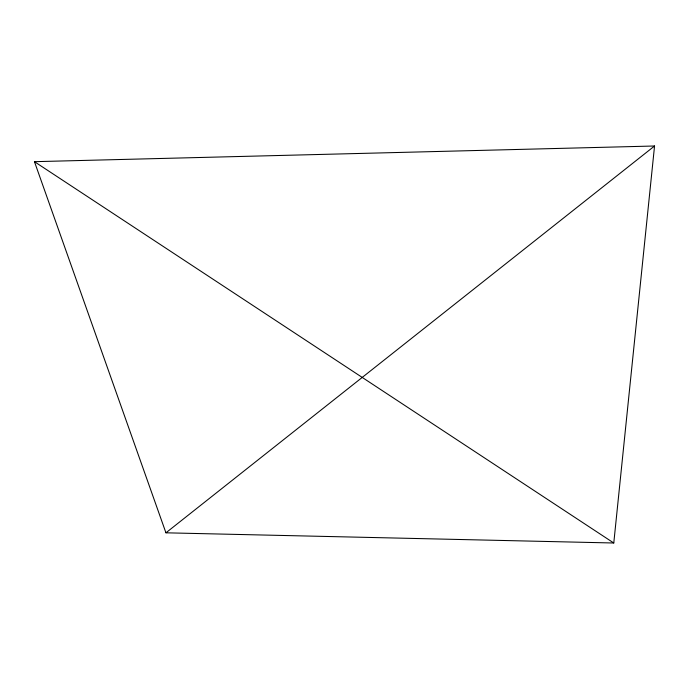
<?xml version="1.0" encoding="UTF-8"?>
<svg xmlns="http://www.w3.org/2000/svg" width="689" height="689" viewBox="0 0 689 689"><rect width="100%" height="100%" fill="white"/><g stroke="black" fill="none" stroke-linecap="round" stroke-linejoin="round"><path stroke-width="1.03" d="M613.778 543.001L654.55 145.999L34.45 161.674L165.937 532.812L613.778 543.001L34.45 161.674M165.937 532.812L654.55 145.999"/></g></svg>
